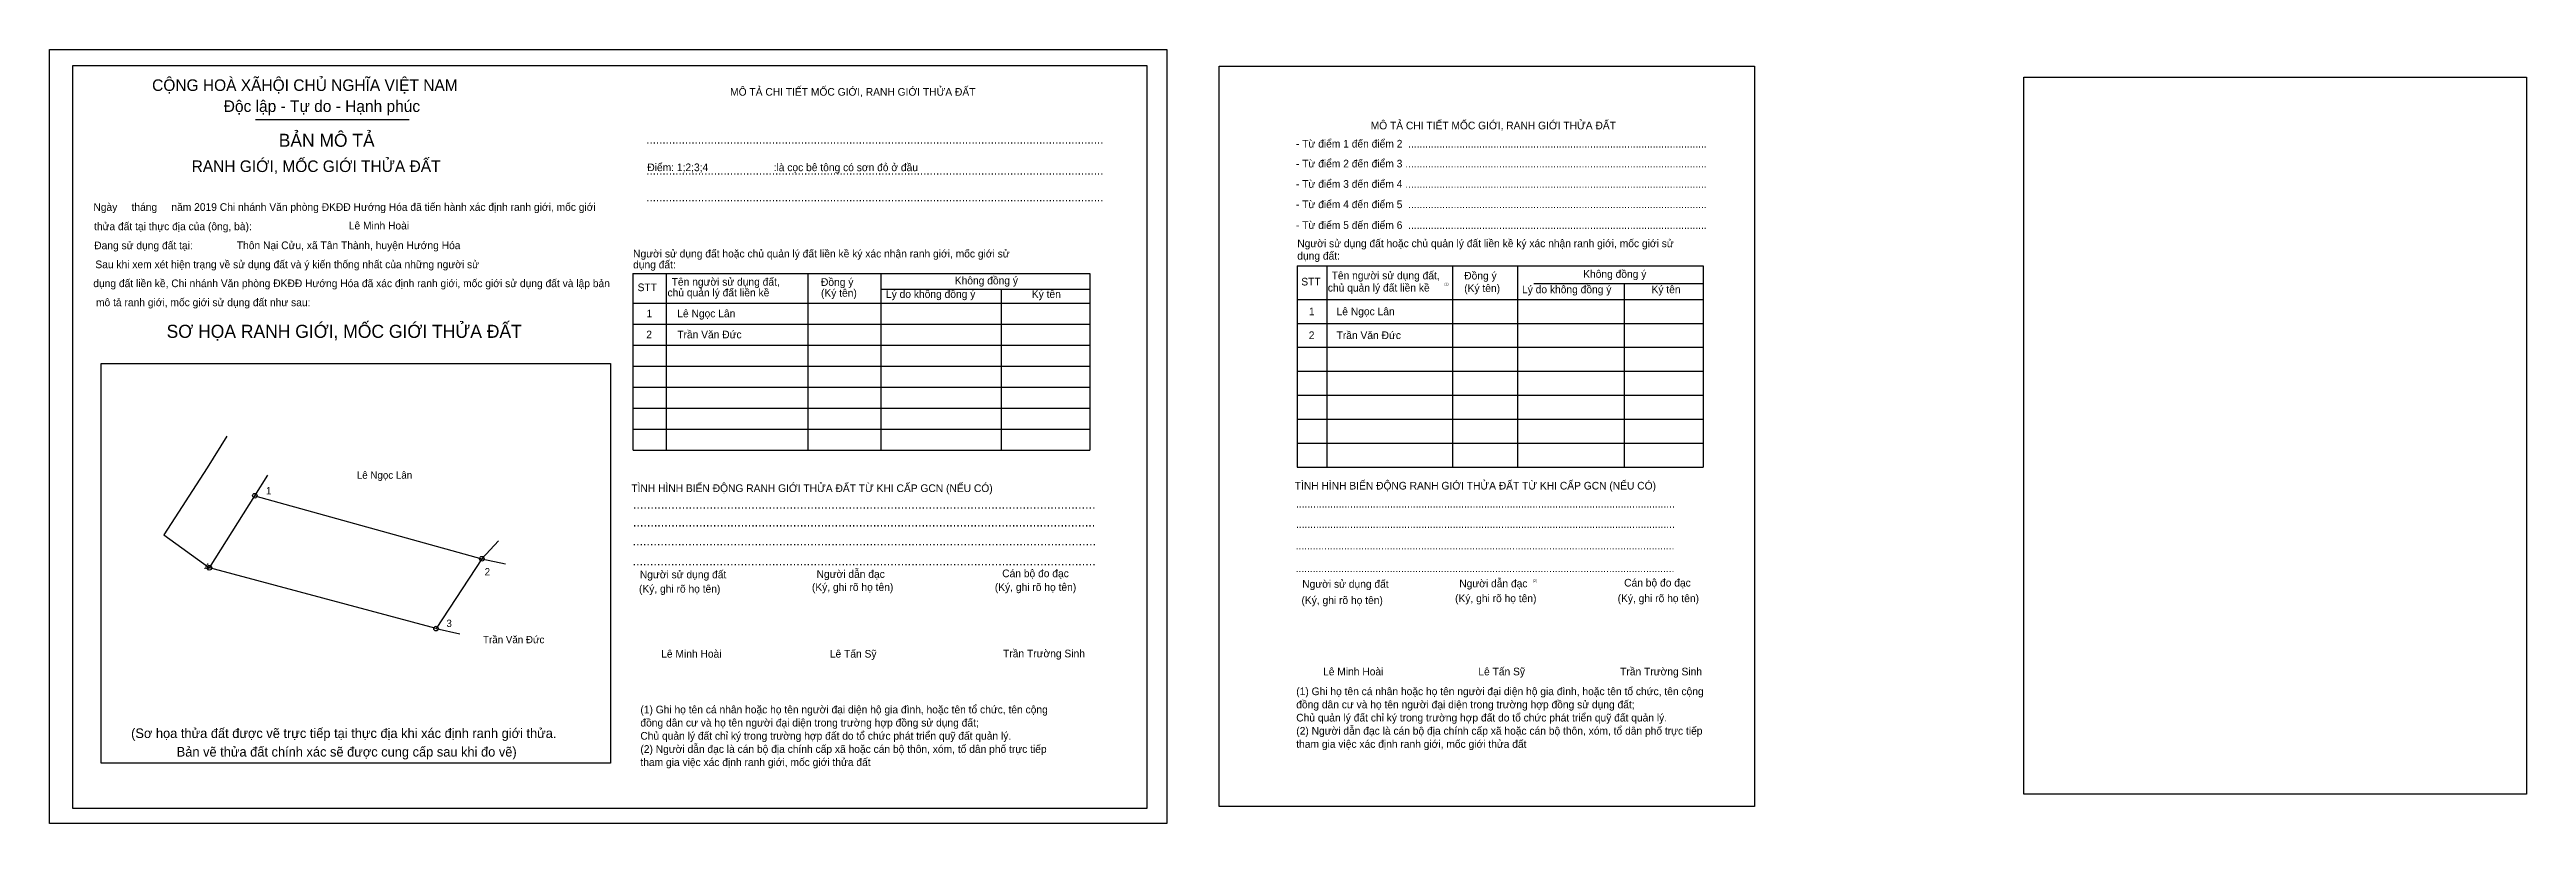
# Model space of a CAD drawing. Extents: x 129 to 540820, y 21 to 1835278.
# Drawn here: x 540554.6 to 540819.8, y 1835194.8 to 1835277.7 of the extents above.
import ezdxf

# ---------------------------------------------------------------- set-up
doc = ezdxf.new("R2010")
doc.units = 0
for name, color, linetype in [('bmtKhungInTrang1', 7, 'Continuous'), ('bmtKhungInTrang2', 7, 'Continuous'), ('bmtNoiDung', 7, 'Continuous'), ('bmtTemplate', 7, 'Continuous'), ('CanhThua', 7, 'Continuous'), ('Level 23', 7, 'Continuous'), ('MocDinhThua', 7, 'Continuous'), ('RauThua', 7, 'Continuous'), ('SoHieuDinhThua', 7, 'Continuous'), ('TenChuLanCan', 7, 'Continuous')]:
    doc.layers.add(name, color=color, linetype=linetype)

msp = doc.modelspace()

# ---------------------------------------------------------------- linework, layer by layer
at = {"layer": 'bmtKhungInTrang1'}
for points in [[(540554.56, 1835277.71), (540674.21, 1835277.71), (540674.21, 1835194.84), (540554.56, 1835194.84)], [(540557.04, 1835276.02), (540672.09, 1835276.02), (540672.09, 1835196.45), (540557.04, 1835196.45)]]:
    msp.add_lwpolyline(points, close=True, dxfattribs=at)
at = {"layer": 'bmtKhungInTrang2'}
msp.add_lwpolyline([(540679.84, 1835275.93), (540737.16, 1835275.93), (540737.16, 1835196.65), (540679.84, 1835196.65)], close=True, dxfattribs=at)
at = {"layer": 'bmtTemplate'}
for p, q in [((540576.63, 1835270.22), (540593.07, 1835270.22)), ((540691.34, 1835254.55), (540691.34, 1835233)), ((540704.82, 1835254.55), (540704.82, 1835233)), ((540711.76, 1835254.57), (540711.76, 1835233)), ((540731.67, 1835254.55), (540731.67, 1835233)), ((540620.59, 1835253.72), (540620.59, 1835234.8)), ((540635.77, 1835253.72), (540635.77, 1835234.8)), ((540643.58, 1835253.75), (540643.58, 1835234.8)), ((540643.58, 1835252.06), (540665.99, 1835252.06)), ((540665.99, 1835253.72), (540665.99, 1835234.8)), ((540713.52, 1835252.65), (540731.67, 1835252.65)), ((540617.06, 1835250.57), (540665.99, 1835250.57)), ((540688.19, 1835250.96), (540731.67, 1835250.96)), ((540617.06, 1835248.32), (540665.99, 1835248.32)), ((540688.19, 1835248.39), (540731.67, 1835248.39)), ((540617.06, 1835246.07), (540665.99, 1835246.07)), ((540617.06, 1835243.81), (540665.99, 1835243.81)), ((540688.19, 1835245.83), (540731.67, 1835245.83)), ((540617.06, 1835241.56), (540665.99, 1835241.56)), ((540688.19, 1835243.26), (540731.67, 1835243.26)), ((540617.06, 1835239.31), (540665.99, 1835239.31)), ((540688.19, 1835240.69), (540731.67, 1835240.69)), ((540617.06, 1835237.06), (540665.99, 1835237.06)), ((540688.19, 1835238.13), (540731.67, 1835238.13)), ((540617.06, 1835234.8), (540665.99, 1835234.8)), ((540688.19, 1835235.56), (540731.67, 1835235.56)), ((540688.19, 1835233), (540731.67, 1835233))]:
    msp.add_line(p, q, dxfattribs=at)
for points in [[(540557.04, 1835276.02), (540672.09, 1835276.02), (540672.09, 1835196.45), (540557.04, 1835196.45)], [(540766.01, 1835274.74), (540819.83, 1835274.74), (540819.83, 1835197.99), (540766.01, 1835197.99)], [(540560.08, 1835201.31), (540560.08, 1835244.1), (540614.63, 1835244.1), (540614.63, 1835201.31)]]:
    msp.add_lwpolyline(points, close=True, dxfattribs=at)
for points in [[(540688.17, 1835254.55), (540731.67, 1835254.55)], [(540688.17, 1835254.55), (540688.17, 1835233)], [(540617.02, 1835253.72), (540665.99, 1835253.72)], [(540617.02, 1835253.72), (540617.02, 1835234.8)], [(540656.47, 1835252.04), (540656.47, 1835234.8)], [(540723.21, 1835252.62), (540723.21, 1835233)]]:
    msp.add_lwpolyline(points, dxfattribs=at)
at = {"layer": 'CanhThua'}
for p, q in [((540571.69, 1835222.22), (540576.55, 1835229.94)), ((540576.55, 1835229.94), (540600.86, 1835223.18)), ((540600.86, 1835223.18), (540595.96, 1835215.7)), ((540595.96, 1835215.7), (540571.69, 1835222.22))]:
    msp.add_line(p, q, dxfattribs=at)
at = {"layer": 'Level 23'}
for p, q in [((540573.55, 1835236.3), (540571.44, 1835232.91)), ((540571.44, 1835232.91), (540566.82, 1835225.75)), ((540566.82, 1835225.75), (540571.69, 1835222.22))]:
    msp.add_line(p, q, dxfattribs=at)
at = {"layer": 'MocDinhThua'}
for centre in [(540576.55, 1835229.94), (540600.86, 1835223.18), (540571.69, 1835222.22), (540595.96, 1835215.7)]:
    msp.add_circle(centre, 0.25, dxfattribs=at)
at = {"layer": 'RauThua'}
for p, q in [((540576.55, 1835229.94), (540577.94, 1835232.14)), ((540600.86, 1835223.18), (540602.64, 1835225.09)), ((540600.86, 1835223.18), (540603.41, 1835222.63)), ((540595.96, 1835215.7), (540598.51, 1835215.15))]:
    msp.add_line(p, q, dxfattribs=at)

# ---------------------------------------------------------------- texts
at = {"layer": 'bmtNoiDung'}
for s, height, p in [('Thôn Nại Cửu, xã Tân Thành, huyện Hướng Hóa', 0.8201, (540574.62, 1835256.34)), ('Lê Minh Hoài', 0.8201, (540586.61, 1835258.45)), ('1', 0.82, (540618.5, 1835249.04)), ('Lê Ngọc Lân ', 0.8201, (540621.79, 1835249.04)), ('1', 0.82, (540689.44, 1835249.26)), ('Lê Ngọc Lân ', 0.8201, (540692.4, 1835249.26)), ('2', 0.82, (540618.47, 1835246.79)), ('Trần Văn Đức ', 0.8201, (540621.79, 1835246.79)), ('2', 0.82, (540689.42, 1835246.71)), ('Trần Văn Đức ', 0.8201, (540692.4, 1835246.71)), ('Lê Minh Hoài', 0.8201, (540620.07, 1835212.6)), ('Lê Tấn Sỹ', 0.82, (540638.13, 1835212.6)), ('Trần Trường Sinh', 0.8201, (540656.68, 1835212.63)), ('Lê Minh Hoài', 0.8201, (540690.95, 1835210.7)), ('Lê Tấn Sỹ', 0.82, (540707.58, 1835210.7)), ('Trần Trường Sinh', 0.8201, (540722.77, 1835210.7))]:
    msp.add_text(s, height=height, dxfattribs=at).set_placement(p)
at = {"layer": 'bmtTemplate'}
for s, height, p in [('CỘNG HOÀ XÃHỘI CHỦ NGHĨA VIỆT NAM', 1.2406, (540565.55, 1835273.28)), ('MÔ TẢ CHI TIẾT MỐC GIỚI, RANH GIỚI THỬA ĐẤT', 0.8201, (540627.45, 1835272.77)), ('Độc lập - Tự do - Hạnh phúc', 1.2406, (540573.22, 1835271.03)), ('BẢN MÔ TẢ', 1.396, (540579.11, 1835267.3)), ('..............................................................................................................................................', 0.92805, (540618.47, 1835267.62)), ('- Từ điểm 1 đến điểm 2  .........................................................................................................', 0.81981, (540688.05, 1835267.22)), ('MÔ TẢ CHI TIẾT MỐC GIỚI, RANH GIỚI THỬA ĐẤT', 0.8198, (540696.05, 1835269.17)), ('RANH GIỚI, MỐC GIỚI THỬA ĐẤT', 1.2406, (540569.78, 1835264.6)), ('Điểm: 1;2;3;4                       :là cọc bê tông có sơn đỏ ở đầu', 0.8201, (540618.58, 1835264.69)), ('- Từ điểm 2 đến điểm 3 ..........................................................................................................', 0.81981, (540688.05, 1835265.09)), ('..............................................................................................................................................', 0.92805, (540618.47, 1835264.31)), ('- Từ điểm 3 đến điểm 4 ..........................................................................................................', 0.81981, (540688.05, 1835262.91)), ('Ngày     tháng     năm 2019 Chi nhánh Văn phòng ĐKĐĐ Hướng Hóa đã tiến hành xác định ranh giới, mốc giới ', 0.82012, (540559.26, 1835260.44)), ('..............................................................................................................................................', 0.92805, (540618.47, 1835261.45)), ('- Từ điểm 4 đến điểm 5  .........................................................................................................', 0.81981, (540688.05, 1835260.73)), ('thửa đất tại thực địa của (ông, bà):', 0.8201, (540559.33, 1835258.37)), ('Đang sử dụng đất tại:', 0.8201, (540559.35, 1835256.33)), ('- Từ điểm 5 đến điểm 6  .........................................................................................................', 0.81981, (540688.05, 1835258.5)), ('Người sử dụng đất hoặc chủ quản lý đất liền kề ký xác nhận ranh giới, mốc giới sử', 0.8198, (540688.19, 1835256.55)), ('Sau khi xem xét hiện trạng về sử dụng đất và ý kiến thống nhất của những người sử ', 0.8201, (540559.47, 1835254.3)), ('dụng đất:', 0.82, (540617.06, 1835254.28)), ('Người sử dụng đất hoặc chủ quản lý đất liền kề ký xác nhận ranh giới, mốc giới sử', 0.8201, (540617.06, 1835255.45)), ('dụng đất:', 0.82, (540688.19, 1835255.22)), ('dụng đất liền kề, Chi nhánh Văn phòng ĐKĐĐ Hướng Hóa đã xác định ranh giới, mốc giới sử dụng đất và lập bản', 0.82012, (540559.25, 1835252.27)), ('STT', 0.82, (540617.54, 1835251.84)), ('chủ quản lý đất liền kề', 0.8201, (540620.74, 1835251.28)), ('Tên người sử dụng đất,', 0.8201, (540621.19, 1835252.43)), ('Đồng ý', 0.82, (540637.18, 1835252.41)), ('(Ký tên)', 0.82, (540637.18, 1835251.24)), ('Lý do không đồng ý', 0.8201, (540644.14, 1835251.12)), ('Không đồng ý', 0.8201, (540651.51, 1835252.57)), ('Ký tên', 0.82, (540659.76, 1835251.12)), ('STT', 0.82, (540688.62, 1835252.45)), ('chủ quản lý đất liền kề', 0.8198, (540691.46, 1835251.8)), ('Tên người sử dụng đất,', 0.8198, (540691.87, 1835253.11)), ('(1)', 0.273, (540703.93, 1835252.47)), ('Đồng ý', 0.82, (540706.07, 1835253.09)), ('(Ký tên)', 0.82, (540706.07, 1835251.75)), ('Lý do không đồng ý', 0.8198, (540712.26, 1835251.62)), ('Không đồng ý', 0.8198, (540718.81, 1835253.27)), ('Ký tên', 0.82, (540726.13, 1835251.62)), ('mô tả ranh giới, mốc giới sử dụng đất như sau:', 0.8201, (540559.54, 1835250.23)), ('SƠ HỌA RANH GIỚI, MỐC GIỚI THỬA ĐẤT', 1.4, (540567.1, 1835246.84)), ('TÌNH HÌNH BIẾN ĐỘNG RANH GIỚI THỬA ĐẤT TỪ KHI CẤP GCN (NẾU CÓ)', 0.8201, (540616.87, 1835230.33)), ('TÌNH HÌNH BIẾN ĐỘNG RANH GIỚI THỬA ĐẤT TỪ KHI CẤP GCN (NẾU CÓ)', 0.8198, (540687.92, 1835230.6)), ('.....................................................................................................................................', 1.00246, (540617.05, 1835228.55)), ('.....................................................................................................................................', 0.82104, (540688.05, 1835228.67)), ('.....................................................................................................................................', 1.00193, (540617.05, 1835226.63)), ('.....................................................................................................................................', 0.82104, (540688.05, 1835226.49)), ('.....................................................................................................................................', 1.00446, (540617, 1835224.61)), ('.....................................................................................................................................', 1.00394, (540617, 1835222.47)), ('.....................................................................................................................................', 0.82104, (540688.01, 1835224.18)), ('(Ký, ghi rõ họ tên)', 0.8201, (540617.69, 1835219.56)), ('Người sử dụng đất', 0.8201, (540617.78, 1835221.09)), ('(Ký, ghi rõ họ tên)', 0.8201, (540636.21, 1835219.74)), ('Người dẫn đạc', 0.8201, (540636.71, 1835221.14)), ('(Ký, ghi rõ họ tên)', 0.8201, (540655.8, 1835219.74)), ('Cán bộ đo đạc', 0.8201, (540656.59, 1835221.21)), ('.....................................................................................................................................', 0.82104, (540688.01, 1835221.75)), ('Người sử dụng đất', 0.8198, (540688.72, 1835220.08)), ('Người dẫn đạc', 0.8198, (540705.54, 1835220.13)), ('(2)', 0.273, (540713.41, 1835220.7)), ('Cán bộ đo đạc', 0.8198, (540723.2, 1835220.21)), ('(Ký, ghi rõ họ tên)', 0.8198, (540688.64, 1835218.34)), ('(Ký, ghi rõ họ tên)', 0.8198, (540705.09, 1835218.54)), ('(Ký, ghi rõ họ tên)', 0.8198, (540722.5, 1835218.54)), ('(1) Ghi họ tên cá nhân hoặc họ tên người đại diện hộ gia đình, hoặc tên tổ chức, tên cộng', 0.8198, (540688.08, 1835208.58)), ('(1) Ghi họ tên cá nhân hoặc họ tên người đại diện hộ gia đình, hoặc tên tổ chức, tên cộng', 0.8198, (540617.84, 1835206.63)), ('đồng dân cư và họ tên người đại diện trong trường hợp đồng sử dụng đất;', 0.8198, (540688.08, 1835207.17)), ('Chủ quản lý đất chỉ ký trong trường hợp đất do tổ chức phát triển quỹ đất quản lý.', 0.8198, (540688.08, 1835205.76)), ('(Sơ họa thửa đất được vẽ trực tiếp tại thực địa khi xác định ranh giới thửa.', 1.0271, (540563.3, 1835203.99)), ('đồng dân cư và họ tên người đại diện trong trường hợp đồng sử dụng đất;', 0.8198, (540617.84, 1835205.22)), ('Chủ quản lý đất chỉ ký trong trường hợp đất do tổ chức phát triển quỹ đất quản lý.', 0.8198, (540617.84, 1835203.81)), ('(2) Người dẫn đạc là cán bộ địa chính cấp xã hoặc cán bộ thôn, xóm, tổ dân phố trực tiếp', 0.8198, (540688.08, 1835204.35)), ('Bản vẽ thửa đất chính xác sẽ được cung cấp sau khi đo vẽ)', 1.0271, (540568.18, 1835202)), ('tham gia việc xác định ranh giới, mốc giới thửa đất', 0.8198, (540617.84, 1835200.99)), ('(2) Người dẫn đạc là cán bộ địa chính cấp xã hoặc cán bộ thôn, xóm, tổ dân phố trực tiếp', 0.8198, (540617.84, 1835202.4)), ('tham gia việc xác định ranh giới, mốc giới thửa đất', 0.8198, (540688.08, 1835202.94))]:
    msp.add_text(s, height=height, dxfattribs=at).set_placement(p)
at = {"layer": 'SoHieuDinhThua'}
for s, p in [('1', (540577.74, 1835230.08)), ('4', (540571.12, 1835221.91)), ('2', (540601.16, 1835221.4)), ('3', (540597.07, 1835215.88))]:
    msp.add_text(s, height=0.782, dxfattribs=at).set_placement(p)
at = {"layer": 'TenChuLanCan'}
for s, p in [('Lê Ngọc Lân', (540587.47, 1835231.75)), ('Trần Văn Đức', (540600.99, 1835214.14))]:
    msp.add_text(s, height=0.7822, dxfattribs=at).set_placement(p)

doc.saveas('drawing.dxf')
